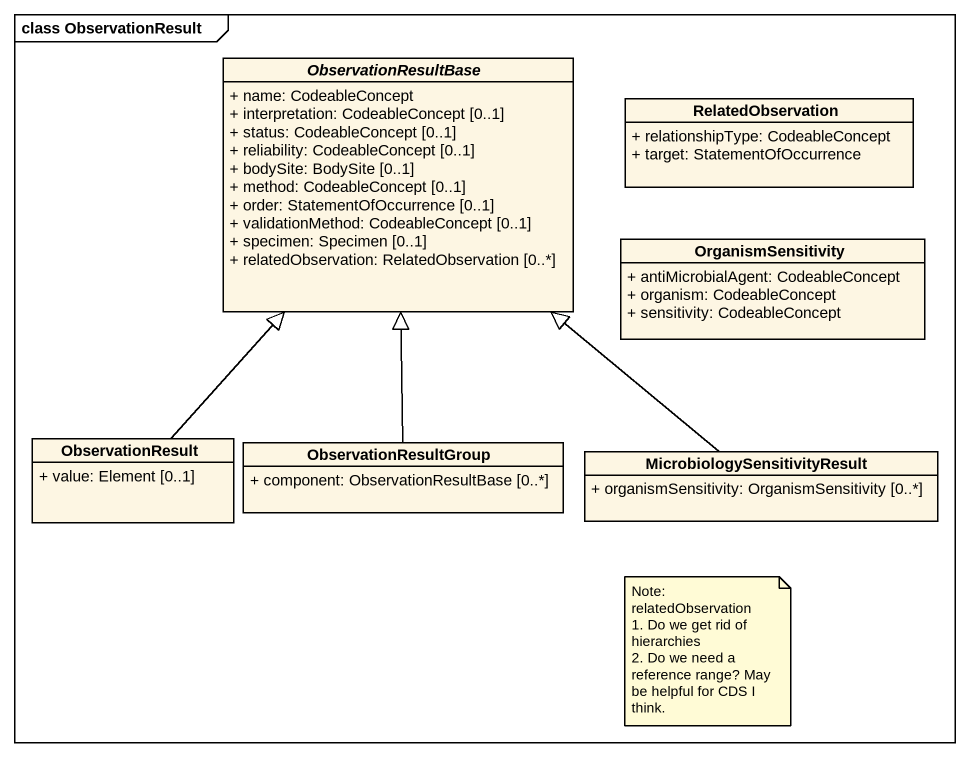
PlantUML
@startuml
mainframe class ObservationResult
hide circle
hide empty members
skinparam classAttributeIconSize 0
abstract class ObservationResultBase {
  + name: CodeableConcept
  + interpretation: CodeableConcept [0..1]
  + status: CodeableConcept [0..1]
  + reliability: CodeableConcept [0..1]
  + bodySite: BodySite [0..1]
  + method: CodeableConcept [0..1]
  + order: StatementOfOccurrence [0..1]
  + validationMethod: CodeableConcept [0..1]
  + specimen: Specimen [0..1]
  + relatedObservation: RelatedObservation [0..*]
}
class RelatedObservation {
  + relationshipType: CodeableConcept
  + target: StatementOfOccurrence
}
class OrganismSensitivity {
  + antiMicrobialAgent: CodeableConcept
  + organism: CodeableConcept
  + sensitivity: CodeableConcept
}
class ObservationResult {
  + value: Element [0..1]
}
class ObservationResultGroup {
  + component: ObservationResultBase [0..*]
}
class "MicrobiologySensitivityResult" as MicrobiologySensitivityResul {
  + organismSensitivity: OrganismSensitivity [0..*]
}
ObservationResult -up-|> ObservationResultBase
ObservationResultGroup -up-|> ObservationResultBase
MicrobiologySensitivityResul -up-|> ObservationResultBase
note as N1
  Note: relatedObservation
  1. Do we get rid of hierarchies
  2. Do we need a reference range? May be helpful for CDS I think.
end note
@enduml
